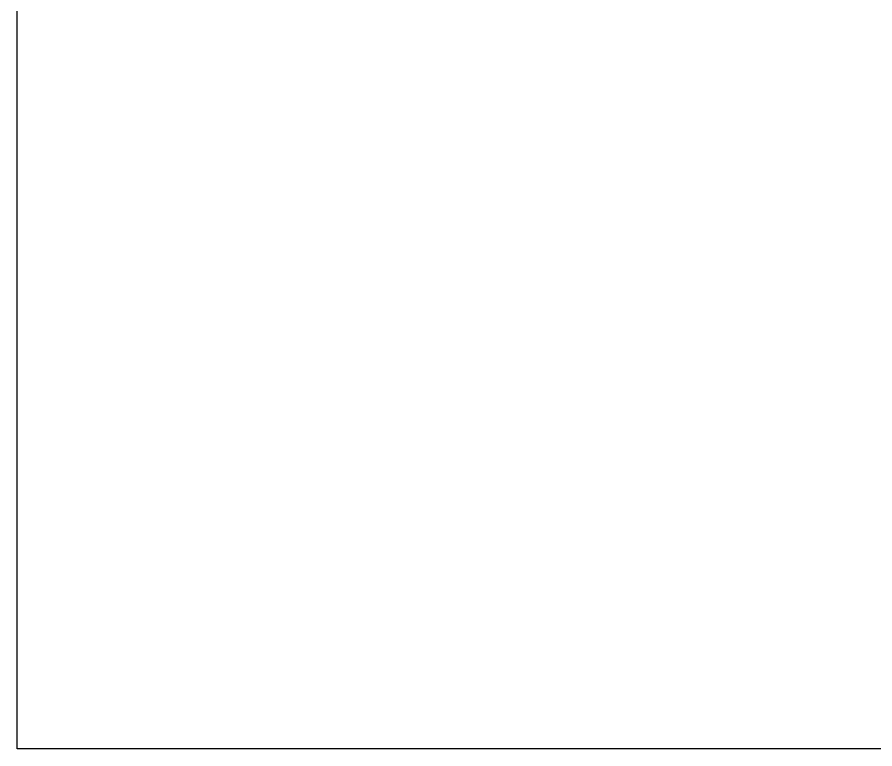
# Model space of a CAD drawing. Header units: millimetres. Extents: x 40 to 176, y -32 to 59.
# Drawn here: x 40.12 to 54.7, y -32.38 to -19.94 of the extents above; entities that cross this region are included whole.
import ezdxf
from ezdxf.enums import TextEntityAlignment as Align

# ---------------------------------------------------------------- set-up
doc = ezdxf.new("R2010")
doc.units = ezdxf.units.MM
doc.layers.get('0').update_dxf_attribs({"lineweight": 30})
doc.styles.add('ariel 1.5', font='arial.ttf', dxfattribs={"height": 1.5})
doc.styles.add('ariel 2.5', font='arial.ttf', dxfattribs={"height": 2.5})
doc.styles.add('ariel 4', font='', dxfattribs={"height": 4})
doc.styles.get('ariel 4').set_extended_font_data('Arial Black')

# ---------------------------------------------------------------- blocks, each defined once
blk = doc.blocks.new('ISO-A1FRAME')
at = {"color": 5}
blk.add_lwpolyline([(-800, 277), (0, 277), (0, -277), (-800, -277)], close=True, dxfattribs=at)
for tag, height, style, p in [('COMPANY', 4, 'ariel 4', (-47.43, -227.758)), ('CLIENT1', 2.5, 'ariel 2.5', (-47.48, -240.734)), ('PROJECT1', 2.5, 'ariel 2.5', (-47.48, -248.814)), ('PROJECT2', 2.5, 'ariel 2.5', (-47.48, -252.631)), ('DRAWINGTITLE1', 2.5, 'ariel 2.5', (-47.48, -261.282)), ('DRAWINGTITLE2', 2.5, 'ariel 2.5', (-47.48, -264.975)), ('DRAWINGTITLE3', 2.5, 'ariel 2.5', (-47.48, -268.721)), ('DRAWINGNO.', 2.5, 'ariel 2.5', (-23.017, -275.649)), ('AUTHOR', 1.5, 'ariel 1.5', (-88.166, -275.538)), ('CHECKER', 1.5, 'ariel 1.5', (-74.592, -275.584)), ('DATE', 1.5, 'ariel 1.5', (-56.889, -275.739))]:
    blk.add_attdef(tag, text='', height=height, dxfattribs=dict(style=style)).set_placement(p, align=Align.CENTER)

msp = doc.modelspace()

# ---------------------------------------------------------------- block references
at = {"xscale": 0.1653034188902056, "yscale": 0.1653034188902056, "zscale": 0.1653034188902056}
msp.add_blockref('ISO-A1FRAME', (172.363, 13.404), dxfattribs=at)

doc.saveas('drawing.dxf')
